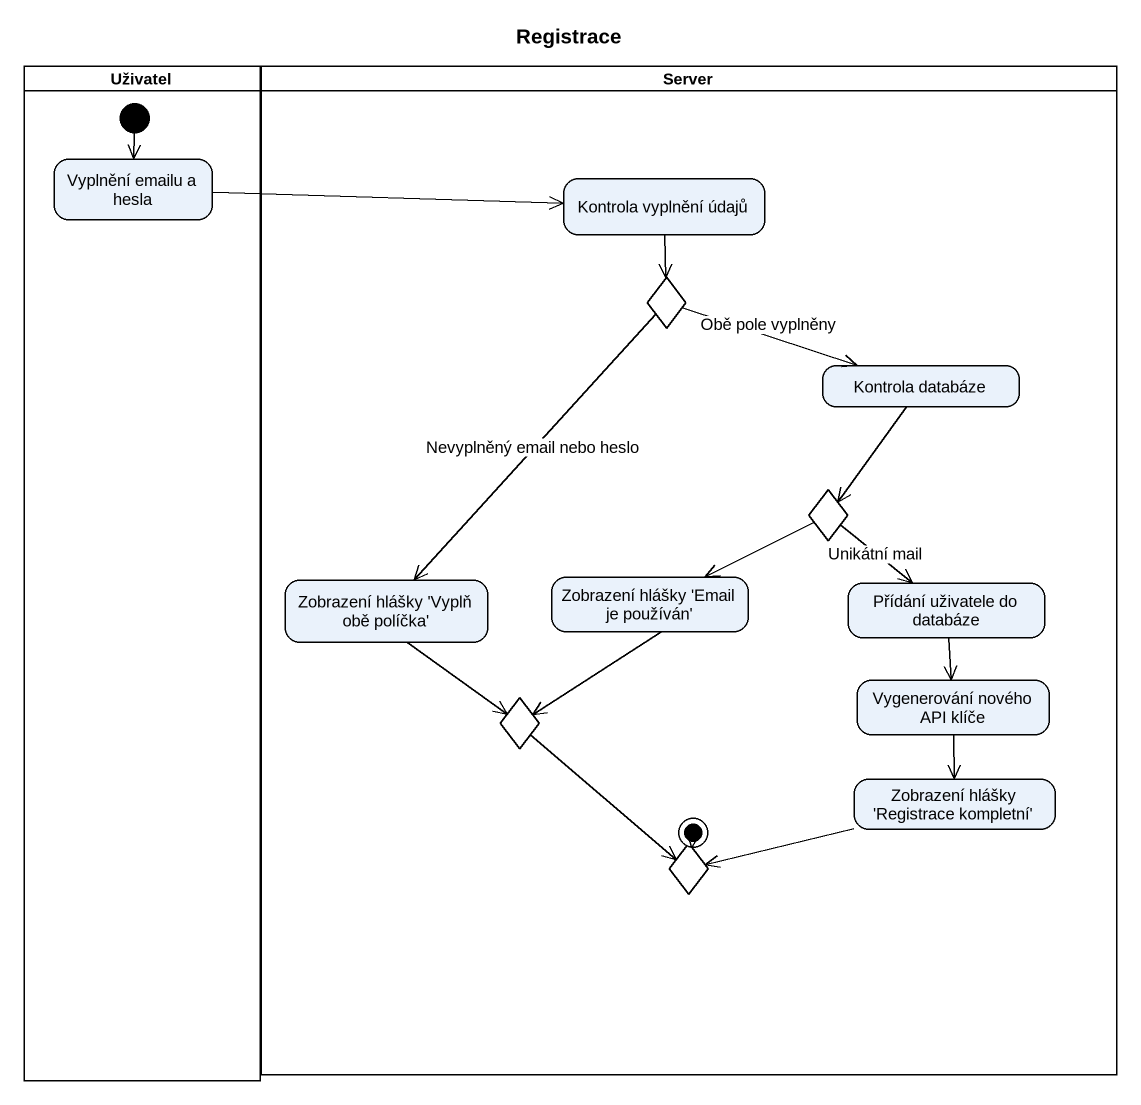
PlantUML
@startuml
title Registrace
hide empty description
state Uživatel <<partition>> {
  state "Vyplnění emailu a hesla" as Vyplnění_emailu_a_hesla
  [*] --> Vyplnění_emailu_a_hesla
}
state Server <<partition>> {
  state "Kontrola vyplnění údajů" as Kontrola_vyplnění_údajů
  state choice1 <<choice>>
  state "Kontrola databáze" as Kontrola_databáze
  state choice2 <<choice>>
  state "Zobrazení hlášky 'Vyplň obě políčka'" as Zobrazení_hlášky_Vyplň_obě
  state "Zobrazení hlášky 'Email je používán'" as Zobrazení_hlášky_Email_je
  state "Přídání uživatele do databáze" as Přídání_uživatele_do
  state choice3 <<choice>>
  state "Vygenerování nového API klíče" as Vygenerování_nového_API
  state "Zobrazení hlášky 'Registrace kompletní'" as Zobrazení_hlášky_Registrace
  state choice4 <<choice>>
  choice4 -up-> [*]
}
Vyplnění_emailu_a_hesla -right-> Kontrola_vyplnění_údajů
Kontrola_vyplnění_údajů --> choice1
choice1 -right-> Kontrola_databáze : Obě pole vyplněny
choice1 --> Zobrazení_hlášky_Vyplň_obě : Nevyplněný email nebo heslo
Kontrola_databáze --> choice2
choice2 -left-> Zobrazení_hlášky_Email_je
choice2 --> Přídání_uživatele_do : Unikátní mail
Zobrazení_hlášky_Vyplň_obě --> choice3
Zobrazení_hlášky_Email_je --> choice3
Přídání_uživatele_do --> Vygenerování_nového_API
choice3 --> choice4
Vygenerování_nového_API --> Zobrazení_hlášky_Registrace
Zobrazení_hlášky_Registrace -left-> choice4
@enduml
